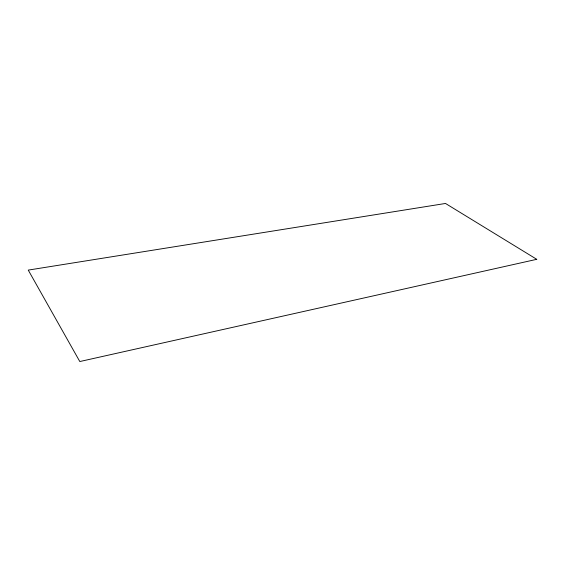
<?xml version="1.0" encoding="UTF-8"?>
<svg xmlns="http://www.w3.org/2000/svg" width="565" height="565" viewBox="0 0 565 565"><rect width="100%" height="100%" fill="white"/><g stroke="black" fill="none" stroke-linecap="round" stroke-linejoin="round"><path stroke-width="0.85" d="M536.75 259.321L79.806 361.536L28.25 270.098L445.51 203.464L536.75 259.321"/></g></svg>
